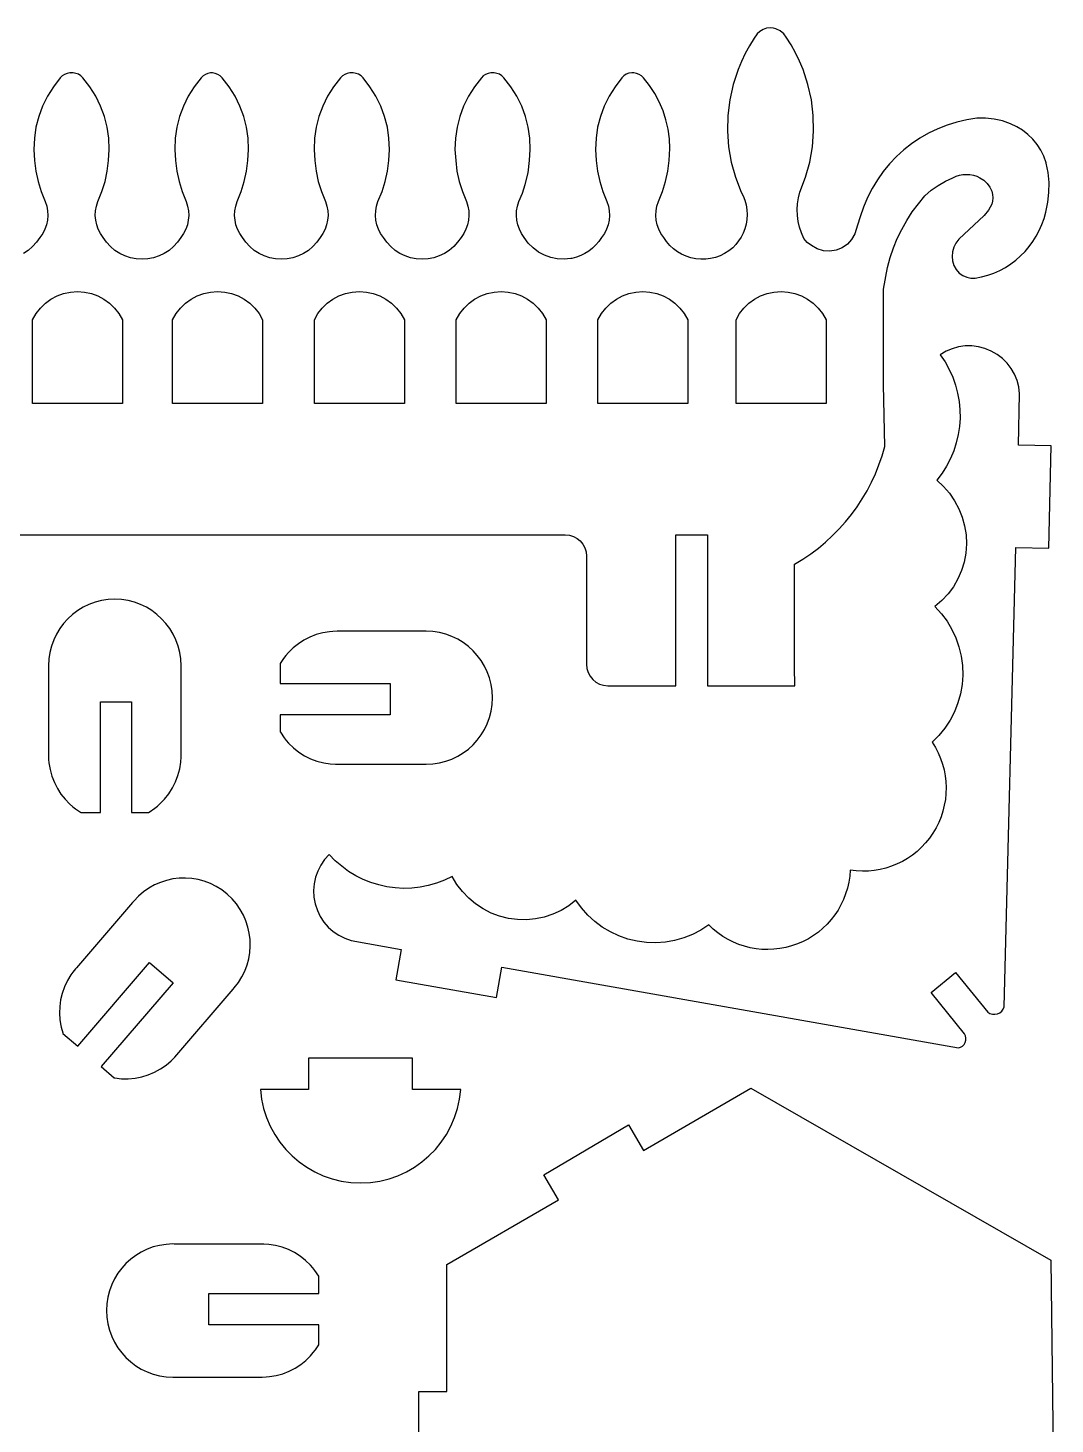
# Model space of a CAD drawing. Extents: x -5.2 to 11.4, y -0.3 to 10.2.
# Drawn here: x 7.5 to 11.35, y 4.98 to 10.22 of the extents above; entities that cross this region are included whole.
import ezdxf

# ---------------------------------------------------------------- set-up
doc = ezdxf.new("R2010")
doc.units = 0
doc.layers.add('Default_Layer', color=1, linetype='CONTINUOUS')

msp = doc.modelspace()

# ---------------------------------------------------------------- linework, layer by layer
at = {"layer": 'Default_Layer'}
msp.add_lwpolyline([(4.3262, 8.3155), (9.5136, 8.3155), (9.5298, 8.3139), (9.5449, 8.3092), (9.5585, 8.3017), (9.5704, 8.2919), (9.5802, 8.28), (9.5876, 8.2663), (9.5923, 8.2511), (9.5939, 8.2349), (9.5939, 7.8299), (9.5956, 7.8137), (9.6002, 7.7986), (9.6076, 7.7849), (9.6175, 7.7729), (9.6293, 7.7631), (9.643, 7.7557), (9.658, 7.751), (9.6742, 7.7493), (9.9292, 7.7493), (9.9292, 8.3145), (10.0476, 8.3145), (10.0476, 7.7493), (10.2905, 7.7493), (10.3749, 7.7493), (10.3742, 7.8199), (10.3742, 8.2047), (10.405, 8.2234), (10.4346, 8.2435), (10.4631, 8.265), (10.4904, 8.2879), (10.5166, 8.312), (10.5414, 8.3373), (10.565, 8.3638), (10.5872, 8.3913), (10.608, 8.42), (10.6275, 8.4497), (10.6455, 8.4803), (10.6619, 8.5118), (10.6769, 8.5442), (10.6903, 8.5774), (10.702, 8.6113), (10.7121, 8.6459), (10.7068, 8.8789), (10.7068, 9.2356), (10.7219, 9.3168), (10.732, 9.354), (10.7444, 9.3903), (10.7589, 9.4257), (10.7756, 9.4601), (10.7944, 9.4934), (10.8152, 9.5255), (10.838, 9.5563), (10.8628, 9.5857), (10.8864, 9.6065), (10.9119, 9.6247), (10.9391, 9.6404), (10.9678, 9.6533), (10.9799, 9.6589), (10.9924, 9.6629), (11.0053, 9.6652), (11.0183, 9.666), (11.0313, 9.6652), (11.0441, 9.6629), (11.0567, 9.6589), (11.0688, 9.6533), (11.0833, 9.644), (11.0958, 9.6322), (11.106, 9.6185), (11.1136, 9.603), (11.1162, 9.5908), (11.117, 9.5784), (11.1162, 9.5661), (11.1136, 9.5539), (11.1015, 9.5314), (11.0852, 9.5118), (10.9897, 9.4231), (10.9785, 9.4087), (10.9706, 9.3929), (10.9659, 9.3762), (10.9644, 9.3589), (10.9662, 9.3417), (10.9712, 9.3251), (10.9794, 9.3094), (10.9908, 9.2952), (11.0044, 9.2867), (11.0192, 9.2807), (11.0349, 9.2774), (11.0509, 9.2768), (11.0751, 9.2816), (11.0985, 9.2881), (11.1213, 9.2963), (11.1432, 9.3062), (11.1642, 9.3175), (11.1842, 9.3304), (11.2032, 9.3447), (11.2211, 9.3603), (11.2378, 9.3771), (11.2533, 9.3952), (11.2674, 9.4144), (11.2801, 9.4347), (11.2913, 9.456), (11.301, 9.4782), (11.3091, 9.5013), (11.3154, 9.5251), (11.3232, 9.5617), (11.3274, 9.5987), (11.3281, 9.636), (11.3252, 9.6732), (11.3172, 9.7083), (11.3168, 9.7096), (11.3081, 9.734), (11.2968, 9.7571), (11.283, 9.7785), (11.2669, 9.7982), (11.2487, 9.816), (11.2285, 9.8315), (11.2066, 9.8448), (11.183, 9.8556), (11.1528, 9.8664), (11.1216, 9.8736), (11.0898, 9.8772), (11.0577, 9.8769), (11.0193, 9.8711), (10.9819, 9.8624), (10.9456, 9.8511), (10.9104, 9.8372), (10.8764, 9.8209), (10.8439, 9.8022), (10.8128, 9.7812), (10.7834, 9.7581), (10.7557, 9.7329), (10.7299, 9.7057), (10.706, 9.6767), (10.6843, 9.6458), (10.6647, 9.6134), (10.6474, 9.5793), (10.6326, 9.5437), (10.6204, 9.5068), (10.6203, 9.5065), (10.6203, 9.5065), (10.6092, 9.4754), (10.5997, 9.4438), (10.5879, 9.4225), (10.5718, 9.4046), (10.5522, 9.3908), (10.5296, 9.3817), (10.5056, 9.3779), (10.4817, 9.3797), (10.4587, 9.3868), (10.4377, 9.399), (10.4214, 9.4107), (10.4088, 9.4263), (10.3997, 9.4469), (10.3926, 9.468), (10.3875, 9.4897), (10.3846, 9.5117), (10.3838, 9.5339), (10.3851, 9.5561), (10.3885, 9.5782), (10.3941, 9.5999), (10.4153, 9.6553), (10.4309, 9.7122), (10.4409, 9.7699), (10.4451, 9.8283), (10.4438, 9.8868), (10.4368, 9.945), (10.424, 10.0025), (10.4056, 10.0589), (10.3925, 10.0905), (10.3777, 10.1213), (10.3611, 10.1512), (10.3429, 10.1802), (10.3338, 10.1928), (10.3203, 10.2043), (10.3041, 10.212), (10.2952, 10.2141), (10.2835, 10.2151), (10.269, 10.2136), (10.2556, 10.2092), (10.2436, 10.2023), (10.2334, 10.1931), (10.2221, 10.1766), (10.2047, 10.1485), (10.1888, 10.1194), (10.1745, 10.0896), (10.1618, 10.0589), (10.1434, 10.0025), (10.1307, 9.945), (10.1236, 9.8868), (10.1223, 9.8283), (10.1266, 9.7699), (10.1365, 9.7122), (10.1521, 9.6553), (10.1733, 9.5999), (10.1807, 9.5855), (10.1871, 9.5689), (10.1918, 9.5518), (10.1948, 9.5327), (10.1957, 9.5153), (10.1947, 9.4971), (10.1919, 9.4795), (10.1874, 9.4625), (10.1812, 9.4463), (10.1734, 9.4309), (10.1642, 9.4165), (10.1537, 9.4031), (10.1418, 9.3908), (10.1271, 9.3791), (10.1113, 9.3692), (10.0946, 9.3611), (10.0772, 9.3549), (10.0592, 9.3507), (10.0409, 9.3484), (10.0223, 9.3481), (10.0035, 9.3498), (9.9851, 9.3536), (9.9674, 9.3594), (9.9505, 9.367), (9.9346, 9.3764), (9.9198, 9.3874), (9.9062, 9.4001), (9.894, 9.4142), (9.8833, 9.4297), (9.873, 9.4446), (9.8649, 9.4605), (9.8589, 9.4772), (9.8552, 9.4945), (9.8537, 9.5121), (9.8546, 9.5298), (9.8577, 9.5474), (9.8632, 9.5647), (9.8784, 9.6015), (9.8902, 9.6394), (9.8985, 9.6783), (9.9034, 9.7178), (9.906, 9.7637), (9.9044, 9.8), (9.8996, 9.8357), (9.8916, 9.8708), (9.8806, 9.9049), (9.8665, 9.9379), (9.8495, 9.9696), (9.8296, 9.9997), (9.807, 10.0281), (9.7998, 10.0354), (9.7913, 10.041), (9.7818, 10.0447), (9.7716, 10.0463), (9.7712, 10.0464), (9.7706, 10.0464), (9.769, 10.0464), (9.7658, 10.0464), (9.7635, 10.0464), (9.7529, 10.045), (9.7431, 10.0413), (9.7343, 10.0356), (9.7268, 10.0281), (9.7007, 9.9949), (9.6785, 9.9595), (9.6601, 9.9222), (9.6458, 9.8832), (9.6355, 9.843), (9.6295, 9.8018), (9.6278, 9.7599), (9.6304, 9.7178), (9.6353, 9.6783), (9.6436, 9.6394), (9.6554, 9.6015), (9.6706, 9.5647), (9.6761, 9.5474), (9.6792, 9.5298), (9.68, 9.5121), (9.6786, 9.4945), (9.6748, 9.4772), (9.6689, 9.4605), (9.6607, 9.4446), (9.6505, 9.4297), (9.6405, 9.4151), (9.6291, 9.4017), (9.6165, 9.3896), (9.6028, 9.3789), (9.5881, 9.3697), (9.5725, 9.3619), (9.5561, 9.3558), (9.539, 9.3514), (9.5355, 9.3504), (9.5097, 9.3479), (9.4842, 9.3493), (9.4595, 9.3543), (9.4359, 9.363), (9.4138, 9.375), (9.3936, 9.3902), (9.3757, 9.4085), (9.3605, 9.4296), (9.3502, 9.4445), (9.3421, 9.4604), (9.3361, 9.4771), (9.3324, 9.4944), (9.331, 9.512), (9.3318, 9.5297), (9.3349, 9.5473), (9.3404, 9.5646), (9.3535, 9.5958), (9.3642, 9.6279), (9.3747, 9.6724), (9.3806, 9.7177), (9.3832, 9.7598), (9.3815, 9.8017), (9.3754, 9.8429), (9.3652, 9.8831), (9.3508, 9.9221), (9.3325, 9.9594), (9.3102, 9.9948), (9.2842, 10.028), (9.2767, 10.0356), (9.2679, 10.0412), (9.258, 10.0449), (9.2475, 10.0463), (9.2452, 10.0463), (9.2419, 10.0463), (9.2396, 10.0463), (9.2354, 10.0463), (9.2351, 10.0463), (9.2249, 10.0446), (9.2154, 10.0409), (9.2069, 10.0353), (9.1997, 10.028), (9.1736, 9.9948), (9.1514, 9.9594), (9.133, 9.9221), (9.1187, 9.8831), (9.1084, 9.8429), (9.1024, 9.8017), (9.1006, 9.7598), (9.1033, 9.7177), (9.1082, 9.6782), (9.1165, 9.6393), (9.1283, 9.6014), (9.1435, 9.5646), (9.149, 9.5473), (9.1521, 9.5297), (9.1529, 9.512), (9.1515, 9.4944), (9.1477, 9.4771), (9.1418, 9.4604), (9.1337, 9.4445), (9.1234, 9.4296), (9.1106, 9.4115), (9.0959, 9.3954), (9.0793, 9.3814), (9.0612, 9.3697), (9.0418, 9.3603), (9.0212, 9.3535), (8.9998, 9.3493), (8.9778, 9.3479), (8.9558, 9.3493), (8.9344, 9.3535), (8.9139, 9.3603), (8.8944, 9.3697), (8.8763, 9.3814), (8.8597, 9.3954), (8.845, 9.4115), (8.8322, 9.4296), (8.822, 9.4445), (8.8138, 9.4604), (8.8079, 9.4771), (8.8042, 9.4944), (8.8027, 9.512), (8.8035, 9.5297), (8.8066, 9.5473), (8.8121, 9.5646), (8.8273, 9.6014), (8.8391, 9.6393), (8.8474, 9.6782), (8.8523, 9.7177), (8.8549, 9.7598), (8.8532, 9.8017), (8.8472, 9.8429), (8.8369, 9.8831), (8.8226, 9.9221), (8.8042, 9.9594), (8.782, 9.9948), (8.7559, 10.028), (8.7484, 10.0356), (8.7396, 10.0412), (8.7298, 10.0449), (8.7192, 10.0463), (8.7169, 10.0463), (8.7137, 10.0463), (8.7115, 10.0463), (8.7073, 10.0463), (8.7069, 10.0463), (8.6967, 10.0446), (8.6872, 10.0409), (8.6787, 10.0353), (8.6715, 10.028), (8.6455, 9.9948), (8.6232, 9.9594), (8.6049, 9.9221), (8.5905, 9.8831), (8.5803, 9.8429), (8.5742, 9.8017), (8.5725, 9.7598), (8.5751, 9.7177), (8.58, 9.6782), (8.5883, 9.6393), (8.6001, 9.6014), (8.6153, 9.5646), (8.6208, 9.5473), (8.6239, 9.5297), (8.6248, 9.512), (8.6233, 9.4944), (8.6196, 9.4771), (8.6136, 9.4604), (8.6055, 9.4445), (8.5952, 9.4296), (8.5825, 9.4115), (8.5677, 9.3954), (8.5512, 9.3814), (8.5331, 9.3697), (8.5136, 9.3603), (8.4931, 9.3535), (8.4717, 9.3493), (8.4497, 9.3479), (8.4276, 9.3493), (8.4062, 9.3535), (8.3857, 9.3603), (8.3663, 9.3697), (8.3481, 9.3814), (8.3316, 9.3954), (8.3168, 9.4115), (8.3041, 9.4296), (8.2938, 9.4445), (8.2857, 9.4604), (8.2797, 9.4771), (8.276, 9.4944), (8.2745, 9.512), (8.2753, 9.5297), (8.2785, 9.5473), (8.284, 9.5646), (8.2991, 9.6014), (8.3109, 9.6393), (8.3193, 9.6782), (8.3241, 9.7177), (8.3268, 9.7598), (8.325, 9.8017), (8.319, 9.8429), (8.3088, 9.8831), (8.2944, 9.9221), (8.2761, 9.9594), (8.2538, 9.9948), (8.2278, 10.028), (8.2204, 10.0354), (8.2118, 10.0411), (8.2021, 10.0447), (8.1918, 10.0463), (8.191, 10.0463), (8.1866, 10.0463), (8.185, 10.0463), (8.1848, 10.0463), (8.1846, 10.0463), (8.1745, 10.0446), (8.165, 10.0409), (8.1565, 10.0353), (8.1492, 10.028), (8.1232, 9.9948), (8.1009, 9.9594), (8.0826, 9.9221), (8.0683, 9.8831), (8.058, 9.8429), (8.052, 9.8017), (8.0502, 9.7598), (8.0529, 9.7177), (8.0577, 9.6782), (8.0661, 9.6393), (8.0779, 9.6014), (8.093, 9.5646), (8.0985, 9.5473), (8.1017, 9.5297), (8.1025, 9.512), (8.101, 9.4944), (8.0973, 9.4771), (8.0914, 9.4604), (8.0832, 9.4445), (8.0729, 9.4296), (8.0602, 9.4115), (8.0455, 9.3954), (8.0289, 9.3814), (8.0108, 9.3697), (7.9913, 9.3603), (7.9708, 9.3535), (7.9494, 9.3493), (7.9274, 9.3479), (7.9054, 9.3493), (7.884, 9.3535), (7.8634, 9.3603), (7.844, 9.3697), (7.8259, 9.3814), (7.8093, 9.3954), (7.7946, 9.4115), (7.7818, 9.4296), (7.7715, 9.4445), (7.7634, 9.4604), (7.7574, 9.4771), (7.7537, 9.4944), (7.7523, 9.512), (7.7531, 9.5297), (7.7562, 9.5473), (7.7617, 9.5646), (7.7769, 9.6014), (7.7887, 9.6393), (7.797, 9.6782), (7.8019, 9.7177), (7.8045, 9.7598), (7.8028, 9.8017), (7.7967, 9.8429), (7.7865, 9.8831), (7.7721, 9.9221), (7.7538, 9.9594), (7.7315, 9.9948), (7.7055, 10.028), (7.698, 10.0356), (7.6892, 10.0412), (7.6793, 10.0449), (7.6688, 10.0463), (7.6682, 10.0463), (7.6682, 10.0463), (7.6611, 10.0463), (7.6612, 10.0463), (7.661, 10.0463), (7.6568, 10.0463), (7.6565, 10.0463), (7.6463, 10.0446), (7.6368, 10.0409), (7.6283, 10.0353), (7.6211, 10.028), (7.595, 9.9948), (7.5728, 9.9594), (7.5544, 9.9221), (7.5401, 9.8831), (7.5298, 9.8429), (7.5238, 9.8017), (7.522, 9.7598), (7.5247, 9.7177), (7.5295, 9.6782), (7.5379, 9.6393), (7.5497, 9.6014), (7.5648, 9.5646), (7.5703, 9.5473), (7.5735, 9.5297), (7.5743, 9.512), (7.5729, 9.4944), (7.5691, 9.4771), (7.5632, 9.4604), (7.5551, 9.4445), (7.5448, 9.4296), (7.532, 9.4115), (7.5173, 9.3954), (7.5007, 9.3814), (7.4826, 9.3697)], dxfattribs=at)
for points in [[(7.5166, 9.1214), (7.53, 9.1445), (7.5462, 9.1651), (7.565, 9.1832), (7.5859, 9.1984), (7.6087, 9.2106), (7.6331, 9.2195), (7.6587, 9.225), (7.6853, 9.2269), (7.7118, 9.225), (7.7374, 9.2195), (7.7618, 9.2106), (7.7846, 9.1984), (7.8056, 9.1832), (7.8243, 9.1651), (7.8405, 9.1445), (7.8539, 9.1214), (7.8539, 8.8071), (7.5166, 8.8071), (7.5166, 9.1214)], [(8.0421, 9.1214), (8.0555, 9.1445), (8.0717, 9.1651), (8.0904, 9.1832), (8.1114, 9.1984), (8.1342, 9.2106), (8.1586, 9.2195), (8.1842, 9.225), (8.2107, 9.2269), (8.2373, 9.225), (8.2629, 9.2195), (8.2873, 9.2106), (8.3101, 9.1984), (8.331, 9.1832), (8.3498, 9.1651), (8.366, 9.1445), (8.3794, 9.1214), (8.3794, 8.8071), (8.0421, 8.8071), (8.0421, 9.1214)], [(8.5736, 9.1214), (8.587, 9.1445), (8.6032, 9.1651), (8.6219, 9.1832), (8.6429, 9.1984), (8.6657, 9.2106), (8.6901, 9.2195), (8.7157, 9.225), (8.7422, 9.2269), (8.7688, 9.225), (8.7944, 9.2195), (8.8188, 9.2106), (8.8416, 9.1984), (8.8625, 9.1832), (8.8813, 9.1651), (8.8975, 9.1445), (8.9109, 9.1214), (8.9109, 8.8071), (8.5736, 8.8071), (8.5736, 9.1214)], [(9.1051, 9.1214), (9.1185, 9.1445), (9.1347, 9.1651), (9.1534, 9.1832), (9.1744, 9.1984), (9.1972, 9.2106), (9.2216, 9.2195), (9.2472, 9.225), (9.2737, 9.2269), (9.3003, 9.225), (9.3259, 9.2195), (9.3503, 9.2106), (9.3731, 9.1984), (9.394, 9.1832), (9.4128, 9.1651), (9.429, 9.1445), (9.4424, 9.1214), (9.4424, 8.8071), (9.1051, 8.8071), (9.1051, 9.1214)], [(9.6366, 9.1214), (9.65, 9.1445), (9.6662, 9.1651), (9.6849, 9.1832), (9.7059, 9.1984), (9.7287, 9.2106), (9.7531, 9.2195), (9.7787, 9.225), (9.8052, 9.2269), (9.8318, 9.225), (9.8574, 9.2195), (9.8818, 9.2106), (9.9046, 9.1984), (9.9255, 9.1832), (9.9443, 9.1651), (9.9605, 9.1445), (9.9739, 9.1214), (9.9739, 8.8071), (9.6366, 8.8071), (9.6366, 9.1214)], [(10.1545, 9.1214), (10.1679, 9.1445), (10.1841, 9.1651), (10.2029, 9.1832), (10.2238, 9.1984), (10.2466, 9.2106), (10.271, 9.2195), (10.2966, 9.225), (10.3232, 9.2269), (10.3497, 9.225), (10.3753, 9.2195), (10.3997, 9.2106), (10.4225, 9.1984), (10.4435, 9.1832), (10.4622, 9.1651), (10.4784, 9.1445), (10.4918, 9.1214), (10.4918, 8.8071), (10.1545, 8.8071), (10.1545, 9.1214)], [(8.8988, 6.7611), (8.8788, 6.6471), (9.256, 6.5805), (9.276, 6.6944), (10.9882, 6.3916), (10.9963, 6.3942), (11.0034, 6.3987), (11.0092, 6.4047), (11.0135, 6.412), (11.016, 6.4202), (11.0164, 6.4285), (11.0149, 6.4368), (11.0114, 6.4445), (10.8859, 6.5991), (10.9777, 6.6742), (11.0981, 6.526), (11.1063, 6.5211), (11.1154, 6.5185), (11.1248, 6.518), (11.1342, 6.5197), (11.1429, 6.5237), (11.1503, 6.5295), (11.1562, 6.5369), (11.1602, 6.5456), (11.2033, 8.2672), (11.3277, 8.2644), (11.3363, 8.6487), (11.2129, 8.6514), (11.2177, 8.844), (11.2144, 8.8694), (11.2079, 8.8937), (11.1983, 8.9168), (11.1858, 8.9384), (11.1707, 8.9582), (11.1531, 8.9759), (11.1331, 8.9912), (11.111, 9.0039), (11.0874, 9.0136), (11.0631, 9.02), (11.0383, 9.023), (11.0135, 9.0229), (10.9889, 9.0194), (10.9648, 9.0128), (10.9417, 9.003), (10.9197, 8.99), (10.9379, 8.9629), (10.9536, 8.9348), (10.9667, 8.9058), (10.9772, 8.876), (10.9852, 8.8456), (10.9907, 8.8148), (10.9937, 8.7837), (10.9941, 8.7526), (10.992, 8.7215), (10.9874, 8.6906), (10.9803, 8.6601), (10.9706, 8.6302), (10.9585, 8.6011), (10.9439, 8.5728), (10.9268, 8.5455), (10.9071, 8.5195), (10.9325, 8.4963), (10.9548, 8.4706), (10.974, 8.4427), (10.9899, 8.4129), (11.0024, 8.3816), (11.0113, 8.3489), (11.0166, 8.3153), (11.018, 8.2809), (11.0156, 8.2465), (11.0093, 8.213), (10.9994, 8.1807), (10.9859, 8.1497), (10.9691, 8.1204), (10.9491, 8.0932), (10.926, 8.0682), (10.9, 8.0457), (10.9242, 8.0193), (10.9454, 7.9908), (10.9635, 7.9604), (10.9785, 7.9284), (10.9901, 7.8951), (10.9983, 7.8606), (11.0031, 7.8254), (11.0042, 7.7895), (11.0016, 7.7537), (10.9955, 7.7187), (10.9859, 7.6846), (10.973, 7.6517), (10.9568, 7.6204), (10.9375, 7.5907), (10.9152, 7.5631), (10.89, 7.5376), (10.902, 7.518), (10.9124, 7.4977), (10.9213, 7.4769), (10.9286, 7.4556), (10.9343, 7.4339), (10.9384, 7.412), (10.941, 7.3899), (10.9419, 7.3676), (10.9413, 7.3454), (10.9391, 7.3232), (10.9353, 7.3012), (10.9299, 7.2795), (10.923, 7.2581), (10.9144, 7.2371), (10.9043, 7.2167), (10.8926, 7.1968), (10.8794, 7.1779), (10.8651, 7.1602), (10.8496, 7.1437), (10.8331, 7.1285), (10.8156, 7.1146), (10.7972, 7.102), (10.778, 7.0908), (10.7581, 7.0811), (10.7375, 7.0728), (10.7164, 7.0659), (10.6948, 7.0606), (10.6728, 7.0569), (10.6504, 7.0547), (10.6279, 7.0542), (10.6051, 7.0554), (10.5823, 7.0582), (10.5805, 7.0352), (10.577, 7.0127), (10.572, 6.9906), (10.5654, 6.9691), (10.5573, 6.9482), (10.5477, 6.928), (10.5368, 6.9086), (10.5245, 6.8901), (10.5109, 6.8725), (10.4962, 6.8559), (10.4802, 6.8404), (10.4631, 6.826), (10.4449, 6.8128), (10.4257, 6.8009), (10.4055, 6.7904), (10.3844, 6.7813), (10.3626, 6.7738), (10.3406, 6.7679), (10.3184, 6.7638), (10.2961, 6.7613), (10.2738, 6.7604), (10.2516, 6.7611), (10.2295, 6.7634), (10.2077, 6.7673), (10.1862, 6.7727), (10.1651, 6.7797), (10.1445, 6.7882), (10.1246, 6.7982), (10.1053, 6.8097), (10.0867, 6.8226), (10.069, 6.837), (10.0523, 6.8528), (10.0224, 6.8331), (9.9909, 6.8167), (9.9581, 6.8038), (9.9242, 6.7942), (9.8895, 6.7881), (9.8543, 6.7855), (9.8189, 6.7866), (9.7834, 6.7913), (9.7487, 6.7997), (9.7152, 6.8114), (9.6833, 6.8265), (9.6531, 6.8446), (9.6249, 6.8658), (9.5989, 6.8897), (9.5753, 6.9163), (9.5544, 6.9454), (9.5273, 6.9244), (9.4982, 6.9067), (9.4676, 6.8926), (9.4356, 6.882), (9.4027, 6.875), (9.3691, 6.8718), (9.3351, 6.8724), (9.3011, 6.8769), (9.2679, 6.8853), (9.2361, 6.8972), (9.206, 6.9126), (9.1779, 6.9312), (9.1521, 6.9529), (9.1287, 6.9774), (9.1082, 7.0045), (9.0907, 7.0341), (9.0613, 7.0201), (9.0312, 7.0087), (9.0007, 7), (8.9697, 6.994), (8.9386, 6.9906), (8.9074, 6.9897), (8.8764, 6.9914), (8.8456, 6.9956), (8.8153, 7.0024), (8.7856, 7.0115), (8.7566, 7.0231), (8.7286, 7.0371), (8.7017, 7.0535), (8.676, 7.0723), (8.6517, 7.0933), (8.6289, 7.1167), (8.6118, 7.0977), (8.5976, 7.077), (8.5863, 7.0547), (8.5779, 7.0312), (8.5728, 7.0068), (8.5708, 6.9818), (8.572, 6.9566), (8.5767, 6.9315), (8.5847, 6.9072), (8.5956, 6.8845), (8.6093, 6.8636), (8.6256, 6.8447), (8.6441, 6.8281), (8.6647, 6.814), (8.6872, 6.8027), (8.7112, 6.7943), (8.8988, 6.7611)], [(8.0737, 7.8178), (8.0737, 7.8187), (8.0737, 7.8241), (8.0725, 7.8496), (8.0687, 7.8743), (8.0626, 7.8982), (8.0542, 7.9212), (8.0438, 7.9429), (8.0313, 7.9635), (8.017, 7.9827), (8.001, 8.0004), (7.9833, 8.0165), (7.9642, 8.0309), (7.9437, 8.0434), (7.922, 8.0539), (7.8992, 8.0622), (7.8754, 8.0684), (7.8507, 8.0722), (7.8253, 8.0734), (7.7999, 8.0722), (7.7752, 8.0684), (7.7514, 8.0622), (7.7286, 8.0539), (7.7069, 8.0434), (7.6864, 8.0309), (7.6673, 8.0165), (7.6496, 8.0004), (7.6336, 7.9827), (7.6193, 7.9635), (7.6068, 7.9429), (7.5964, 7.9212), (7.588, 7.8982), (7.5819, 7.8743), (7.5781, 7.8496), (7.5768, 7.8241), (7.5769, 7.8175), (7.5769, 7.4945), (7.5768, 7.4886), (7.5773, 7.4726), (7.5785, 7.46), (7.5825, 7.4353), (7.5894, 7.4102), (7.5988, 7.386), (7.6101, 7.364), (7.6235, 7.3432), (7.6388, 7.3238), (7.656, 7.3061), (7.6679, 7.2957), (7.6782, 7.2876), (7.6967, 7.2752), (7.6982, 7.2743), (7.7714, 7.2743), (7.7714, 7.6888), (7.8884, 7.6888), (7.8884, 7.2743), (7.9524, 7.2743), (7.954, 7.2753), (7.9752, 7.2898), (7.9851, 7.2977), (7.9945, 7.3061), (8.0122, 7.3244), (8.028, 7.3444), (8.0417, 7.366), (8.053, 7.3888), (8.0622, 7.4132), (8.0687, 7.4384), (8.0725, 7.4631), (8.0737, 7.4824), (8.0737, 7.8178)], [(8.9865, 7.4549), (8.9874, 7.4548), (8.9928, 7.4548), (9.0182, 7.456), (9.0429, 7.4598), (9.0667, 7.466), (9.0895, 7.4744), (9.1112, 7.4849), (9.1317, 7.4973), (9.1508, 7.5117), (9.1685, 7.5278), (9.1845, 7.5455), (9.1988, 7.5647), (9.2112, 7.5853), (9.2217, 7.607), (9.2301, 7.63), (9.2362, 7.6539), (9.2399, 7.6786), (9.2412, 7.7041), (9.2399, 7.7296), (9.2362, 7.7544), (9.2301, 7.7783), (9.2217, 7.8012), (9.2112, 7.823), (9.1988, 7.8435), (9.1845, 7.8627), (9.1685, 7.8804), (9.1508, 7.8965), (9.1317, 7.9109), (9.1112, 7.9234), (9.0895, 7.9339), (9.0667, 7.9422), (9.0429, 7.9484), (9.0182, 7.9522), (8.9928, 7.9535), (8.9862, 7.9534), (8.6644, 7.9534), (8.6585, 7.9535), (8.6426, 7.953), (8.63, 7.9518), (8.6054, 7.9478), (8.5804, 7.9409), (8.5563, 7.9314), (8.5343, 7.9201), (8.5136, 7.9067), (8.4943, 7.8912), (8.4766, 7.874), (8.4663, 7.8621), (8.4583, 7.8517), (8.4459, 7.8331), (8.445, 7.8317), (8.445, 7.7582), (8.858, 7.7582), (8.858, 7.6408), (8.445, 7.6408), (8.445, 7.5766), (8.446, 7.5749), (8.4604, 7.5537), (8.4683, 7.5437), (8.4766, 7.5342), (8.4949, 7.5165), (8.5148, 7.5007), (8.5363, 7.487), (8.559, 7.4756), (8.5833, 7.4664), (8.6085, 7.4598), (8.6331, 7.456), (8.6523, 7.4549), (8.9865, 7.4549)], [(8.2687, 6.6116), (8.2693, 6.6123), (8.2729, 6.6163), (8.2885, 6.6365), (8.3017, 6.6577), (8.3126, 6.6798), (8.3212, 6.7026), (8.3275, 6.726), (8.3314, 6.7497), (8.3331, 6.7736), (8.3325, 6.7975), (8.3296, 6.8213), (8.3244, 6.8447), (8.317, 6.8676), (8.3074, 6.8898), (8.2956, 6.9111), (8.2815, 6.9313), (8.2653, 6.9504), (8.2469, 6.968), (8.2268, 6.9836), (8.2057, 6.997), (8.1837, 7.0079), (8.1609, 7.0165), (8.1376, 7.0228), (8.114, 7.0268), (8.0902, 7.0284), (8.0663, 7.0278), (8.0427, 7.0249), (8.0194, 7.0197), (7.9965, 7.0123), (7.9744, 7.0027), (7.9532, 6.9908), (7.933, 6.9767), (7.9141, 6.9604), (7.8965, 6.9419), (7.8923, 6.9369), (7.6821, 6.6922), (7.6783, 6.6879), (7.6682, 6.6754), (7.6609, 6.6651), (7.6479, 6.6438), (7.6367, 6.6203), (7.6281, 6.5958), (7.6223, 6.5717), (7.6189, 6.5472), (7.618, 6.5224), (7.6195, 6.4977), (7.6217, 6.4821), (7.6243, 6.4692), (7.6302, 6.4476), (7.6308, 6.446), (7.6862, 6.3981), (7.9558, 6.712), (8.0444, 6.6353), (7.7748, 6.3214), (7.8233, 6.2795), (7.8251, 6.2791), (7.8506, 6.2762), (7.8632, 6.2757), (7.8759, 6.2759), (7.9012, 6.2781), (7.9261, 6.283), (7.9505, 6.2903), (7.974, 6.3002), (7.9967, 6.3127), (8.0181, 6.3275), (8.0371, 6.3438), (8.0505, 6.3575), (8.2687, 6.6116)], [(8.3713, 6.2362), (8.3757, 6.1997), (8.3834, 6.1644), (8.3943, 6.1304), (8.4082, 6.098), (8.4249, 6.0672), (8.4442, 6.0383), (8.4661, 6.0114), (8.4903, 5.9867), (8.5166, 5.9642), (8.5449, 5.9442), (8.575, 5.9269), (8.6068, 5.9124), (8.64, 5.9008), (8.6745, 5.8923), (8.7101, 5.8871), (8.7468, 5.8853), (8.7834, 5.8871), (8.819, 5.8923), (8.8535, 5.9008), (8.8867, 5.9124), (8.9185, 5.9269), (8.9486, 5.9442), (8.9769, 5.9642), (9.0032, 5.9867), (9.0274, 6.0114), (9.0493, 6.0383), (9.0686, 6.0672), (9.0854, 6.098), (9.0992, 6.1304), (9.1101, 6.1644), (9.1178, 6.1997), (9.1222, 6.2362), (8.9415, 6.2362), (8.9415, 6.3531), (8.552, 6.3531), (8.552, 6.2362), (8.3713, 6.2362)], [(9.4882, 5.8218), (9.4332, 5.9154), (9.7515, 6.1036), (9.808, 6.0072), (10.2102, 6.2403), (11.3345, 5.5955), (11.3505, 4.2657), (10.9485, 4.0299), (11.0014, 3.9398), (10.6831, 3.7517), (10.6296, 3.8428), (10.2102, 3.5968), (9.8097, 3.8346), (9.7575, 3.7456), (9.4392, 3.9338), (9.4918, 4.0234), (9.07, 4.2738), (9.07, 4.7332), (8.9656, 4.7332), (8.9656, 5.1039), (9.07, 5.1039), (9.07, 5.5794), (9.4882, 5.8218)], [(8.0492, 5.6565), (8.0484, 5.6565), (8.043, 5.6566), (8.0176, 5.6553), (7.9929, 5.6515), (7.9691, 5.6454), (7.9463, 5.637), (7.9246, 5.6265), (7.9041, 5.614), (7.885, 5.5996), (7.8673, 5.5836), (7.8513, 5.5658), (7.837, 5.5467), (7.8245, 5.5261), (7.8141, 5.5043), (7.8057, 5.4814), (7.7996, 5.4575), (7.7958, 5.4327), (7.7946, 5.4072), (7.7958, 5.3817), (7.7996, 5.357), (7.8057, 5.3331), (7.8141, 5.3102), (7.8245, 5.2884), (7.837, 5.2678), (7.8513, 5.2486), (7.8673, 5.2309), (7.885, 5.2148), (7.9041, 5.2005), (7.9246, 5.188), (7.9463, 5.1775), (7.9691, 5.1691), (7.9929, 5.163), (8.0176, 5.1592), (8.043, 5.1579), (8.0496, 5.158), (8.3714, 5.158), (8.3773, 5.1579), (8.3932, 5.1584), (8.4058, 5.1595), (8.4304, 5.1636), (8.4554, 5.1705), (8.4795, 5.1799), (8.5015, 5.1912), (8.5222, 5.2047), (8.5415, 5.2201), (8.5592, 5.2374), (8.5695, 5.2493), (8.5775, 5.2596), (8.5899, 5.2782), (8.5908, 5.2797), (8.5908, 5.3531), (8.1778, 5.3531), (8.1778, 5.4705), (8.5908, 5.4705), (8.5908, 5.5348), (8.5898, 5.5364), (8.5754, 5.5577), (8.5675, 5.5676), (8.5592, 5.5771), (8.5409, 5.5949), (8.5209, 5.6107), (8.4995, 5.6244), (8.4767, 5.6358), (8.4525, 5.645), (8.4273, 5.6515), (8.4027, 5.6553), (8.3835, 5.6565), (8.0492, 5.6565)]]:
    msp.add_lwpolyline(points, close=True, dxfattribs=at)

doc.saveas('drawing.dxf')
